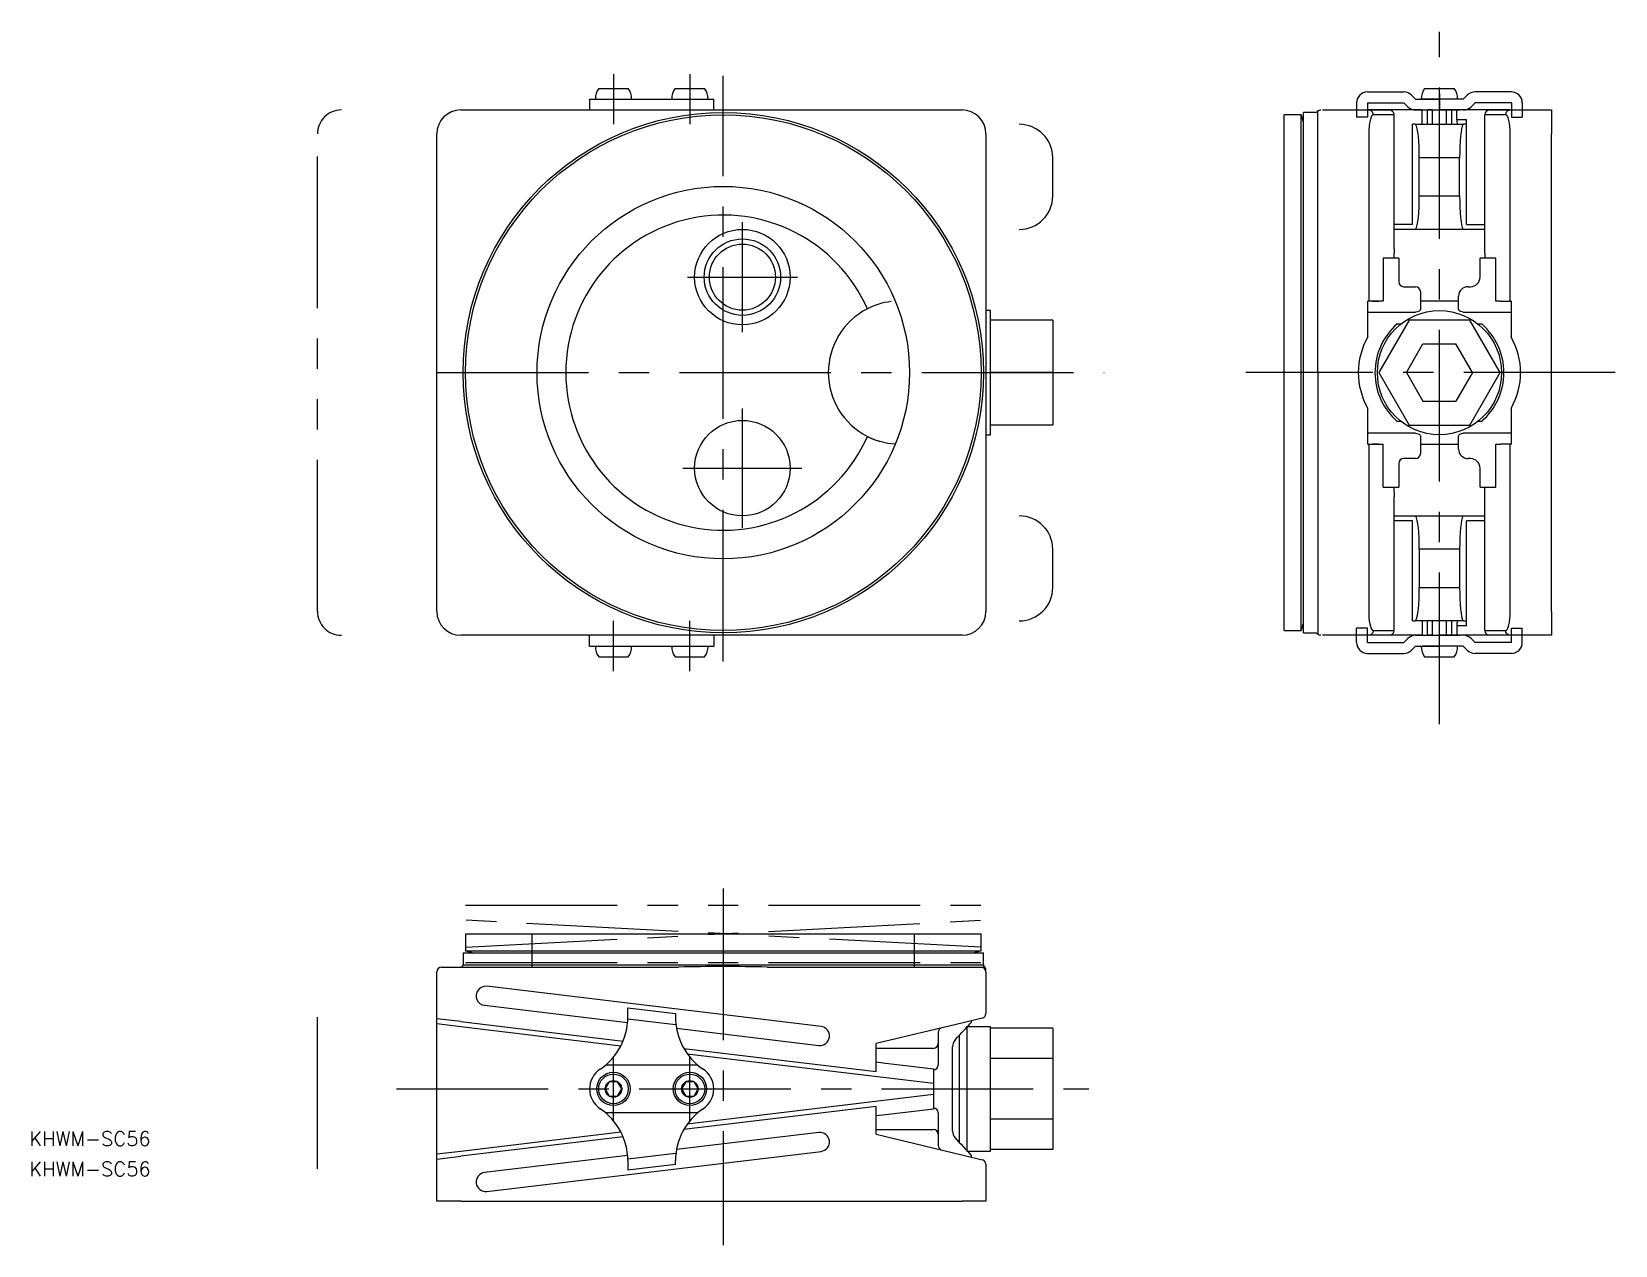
# Model space of a CAD drawing. Extents: x -145 to 187, y -183 to 71.
import ezdxf

# ---------------------------------------------------------------- set-up
doc = ezdxf.new("R2010")
doc.units = 0
for name, pattern in [('CENTER', [50.8, 31.75, -6.35, 6.35, -6.35]), ('DASHED', [19.05, 12.7, -6.35]), ('HIDDEN', [0.375, 0.25, -0.125]), ('PHANTOM', [63.5, 31.75, -6.35, 6.35, -6.35, 6.35, -6.35])]:
    doc.linetypes.add(name, pattern=pattern)
doc.layers.get('0').update_dxf_attribs({"linetype": 'CONTINUOUS'})
doc.layers.add('CENTER', color=1, linetype='CENTER')
doc.styles.get("Standard").update_dxf_attribs({"font": 'txt.shx', "height": 3, "bigfont": 'bigfont.shx'})

# ---------------------------------------------------------------- blocks, each defined once
blk = doc.blocks.new('*U22')
at = {"color": 7, "linetype": 'CONTINUOUS'}
blk.add_text('KHWM-SC56', height=3, dxfattribs=at).set_placement((-145.37, -161.93))
blk = doc.blocks.new('*U23')
at = {"color": 7, "linetype": 'CONTINUOUS'}
blk.add_text('KHWM-SC56', height=3, dxfattribs=at).set_placement((-145.37, -168.27))

msp = doc.modelspace()

# ---------------------------------------------------------------- linework, layer by layer
at = {"color": 7, "linetype": 'CONTINUOUS'}
for p, q in [((-28, 57.3), (-28, 55)), ((-28, 57.3), (-2, 57.3)), ((-26.1, 59.5), (-19.9, 59.5)), ((-10.1, 59.5), (-3.9, 59.5)), ((-2, 55), (-2, 57.3)), ((132.64, 56.5), (132.64, 55)), ((134.94, 58.8), (142.55, 58.8)), ((134.94, 56.5), (134.94, 55)), ((134.94, 56.5), (142.55, 56.5)), ((142.55, 56.5), (143.37, 55.67)), ((144.17, 58.13), (145, 57.3)), ((145, 57.3), (150, 57.3)), ((153.57, 57.3), (146.43, 57.3)), ((146.9, 59.5), (153.1, 59.5)), ((155, 57.3), (150, 57.3)), ((155.83, 58.13), (155, 57.3)), ((157.45, 56.5), (156.63, 55.67)), ((165.06, 58.8), (157.45, 58.8)), ((165.06, 56.5), (157.45, 56.5)), ((165.06, 56.5), (165.06, 55)), ((167.36, 56.5), (167.36, 55)), ((-55, 55), (50, 55)), ((117.5, -54), (117.5, 54)), ((121.07, 54), (117.5, 54)), ((121.07, -54), (121.07, 54)), ((121.5, -54.5), (121.5, 54.5)), ((124, 54.5), (121.5, 54.5)), ((124.37, 54.66), (124.45, 54.74)), ((124.37, 54.66), (124.37, 54.66)), ((124.45, 54.74), (124.54, 54.81)), ((124.5, 50), (124.5, 54.78)), ((124.54, 54.81), (124.63, 54.87)), ((124.63, 54.87), (124.73, 54.92)), ((124.73, 54.92), (124.84, 54.96)), ((124.84, 54.96), (124.94, 54.98)), ((124.94, 54.98), (125.06, 55)), ((125.06, 55), (125.13, 55)), ((125.5, 55), (135.17, 55)), ((135.17, 55), (139.47, 55)), ((139.47, 55), (135.17, 55)), ((135.36, 54.98), (135.17, 55)), ((135.54, 54.92), (135.36, 54.98)), ((135.61, 53.33), (135.46, 52.83)), ((135.71, 54.83), (135.54, 54.92)), ((135.77, 53.7), (135.61, 53.33)), ((135.86, 54.71), (135.71, 54.83)), ((135.95, 53.92), (135.77, 53.7)), ((135.98, 54.56), (135.86, 54.71)), ((136.14, 54), (135.95, 53.92)), ((136.07, 54.38), (135.98, 54.56)), ((136.12, 54.2), (136.07, 54.38)), ((136.14, 54), (136.12, 54.2)), ((140.5, 54), (136.14, 54)), ((140.5, 55), (136.2, 55)), ((146.35, 55), (139.47, 55)), ((146.35, 55), (139.47, 55)), ((145.35, 55), (140.5, 55)), ((140.5, 31), (140.5, 54)), ((145, 55), (150, 55)), ((145.8, 55), (145.35, 55)), ((145.8, 55), (154.2, 55)), ((146.35, 52), (146.35, 55)), ((146.35, 55), (147.5, 55)), ((147.5, 52), (147.5, 55)), ((148.49, 55), (147.5, 55)), ((148.49, 55), (148.49, 52)), ((148.49, 55), (151.51, 55)), ((155, 55), (150, 55)), ((151.51, 52), (151.51, 55)), ((152.5, 55), (151.51, 55)), ((152.5, 55), (152.5, 52)), ((152.5, 55), (153.65, 55)), ((160.53, 55), (153.65, 55)), ((153.65, 53), (153.65, 55)), ((160.53, 55), (153.65, 55)), ((154.65, 55), (154.2, 55)), ((159.5, 31), (159.5, 54)), ((163.86, 54), (159.5, 54)), ((160.53, 55), (164.83, 55)), ((164.83, 55), (160.53, 55)), ((163.88, 54.2), (163.86, 54)), ((164.05, 53.92), (163.86, 54)), ((163.93, 54.38), (163.88, 54.2)), ((164.02, 54.56), (163.93, 54.38)), ((164.14, 54.71), (164.02, 54.56)), ((164.23, 53.7), (164.05, 53.92)), ((164.29, 54.83), (164.14, 54.71)), ((164.39, 53.33), (164.23, 53.7)), ((164.46, 54.92), (164.29, 54.83)), ((164.54, 52.83), (164.39, 53.33)), ((164.64, 54.98), (164.46, 54.92)), ((164.83, 55), (164.64, 54.98)), ((164.83, 55), (173.5, 55)), ((173.5, 55), (173.5, 50)), ((-60, -50), (-60, 50)), ((55, 50), (55, 16.62)), ((124.5, 0), (124.5, 50)), ((135.2, 50.78), (135.18, 50)), ((135.18, 50), (135.18, 15)), ((135.26, 51.53), (135.2, 50.78)), ((135.34, 52.22), (135.26, 51.53)), ((135.46, 52.83), (135.34, 52.22)), ((144.34, 31), (144.34, 52)), ((144.58, 52), (144.34, 52)), ((144.94, 52), (144.58, 52)), ((144.94, 52), (155.06, 52)), ((145.08, 51.89), (144.94, 52)), ((145.22, 51.58), (145.08, 51.89)), ((145.36, 51.06), (145.22, 51.58)), ((145.47, 50.36), (145.36, 51.06)), ((145.58, 49.5), (145.47, 50.36)), ((153.65, 53), (155.66, 53)), ((154.53, 50.36), (154.42, 49.5)), ((154.64, 51.06), (154.53, 50.36)), ((154.78, 51.58), (154.64, 51.06)), ((154.92, 51.89), (154.78, 51.58)), ((155.06, 52), (154.92, 51.89)), ((155.42, 52), (155.06, 52)), ((155.66, 52), (155.42, 52)), ((155.66, 31), (155.66, 53)), ((164.66, 52.22), (164.54, 52.83)), ((164.74, 51.53), (164.66, 52.22)), ((164.8, 50.78), (164.74, 51.53)), ((164.82, 50), (164.8, 50.78)), ((164.82, 15), (164.82, 50)), ((173.5, -50), (173.5, 50)), ((145.66, 48.5), (145.58, 49.5)), ((145.72, 47.39), (145.66, 48.5)), ((145.76, 46.22), (145.72, 47.39)), ((154.28, 47.39), (154.24, 46.22)), ((154.34, 48.5), (154.28, 47.39)), ((154.42, 49.5), (154.34, 48.5)), ((145.77, 45), (145.76, 46.22)), ((154.23, 45), (145.77, 45)), ((145.77, 37), (145.77, 45)), ((154.24, 46.22), (154.23, 45)), ((154.23, 37), (154.23, 45)), ((145.76, 35.78), (145.77, 37)), ((145.77, 37), (154.23, 37)), ((154.23, 37), (154.24, 35.78)), ((145.58, 32.5), (145.66, 33.5)), ((145.66, 33.5), (145.72, 34.61)), ((145.72, 34.61), (145.76, 35.78)), ((154.24, 35.78), (154.28, 34.61)), ((154.28, 34.61), (154.34, 33.5)), ((154.34, 33.5), (154.42, 32.5)), ((144.34, 31), (140.5, 31)), ((140.5, 26), (140.5, 31)), ((144.94, 30), (140.5, 30)), ((144.94, 30), (145.08, 30.11)), ((155.06, 30), (144.94, 30)), ((145.08, 30.11), (145.22, 30.42)), ((145.22, 30.42), (145.36, 30.94)), ((145.36, 30.94), (145.47, 31.64)), ((145.47, 31.64), (145.58, 32.5)), ((154.42, 32.5), (154.53, 31.64)), ((154.53, 31.64), (154.64, 30.94)), ((154.64, 30.94), (154.78, 30.42)), ((154.78, 30.42), (154.92, 30.11)), ((154.92, 30.11), (155.06, 30)), ((159.5, 30), (155.06, 30)), ((155.66, 31), (159.5, 31)), ((159.5, 26), (159.5, 31)), ((138.18, 24), (138.18, 15)), ((140.5, 24), (138.18, 24)), ((140.5, 26), (140.5, 25)), ((140.5, 24), (140.5, 25)), ((141.5, 24), (140.5, 24)), ((141.5, 24), (141.5, 19)), ((158.5, 20), (158.5, 24)), ((159.5, 24), (158.5, 24)), ((159.5, 25), (159.5, 26)), ((159.5, 25), (159.5, 24)), ((161.82, 24), (159.5, 24)), ((161.82, 15), (161.82, 24)), ((55, 16.62), (55, 12.7)), ((55, 16.62), (55, 12.7)), ((142.5, 18), (145, 18)), ((146, 17), (146, 13.27)), ((156, 18), (156.5, 18)), ((135, 7.48), (135, 15)), ((137.21, 15), (135, 15)), ((136, 15), (137.21, 15)), ((138.18, 15), (137.21, 15)), ((154, 15), (146, 15)), ((154, 13.27), (154, 16)), ((162.79, 15), (161.82, 15)), ((162.79, 15), (164.82, 15)), ((165, 15), (164.82, 15)), ((165, 15), (165, 7.48)), ((56, 13), (55, 13)), ((56, 13), (55, 13)), ((55, 12.7), (55, -12.7)), ((55, 12.7), (55, -12.7)), ((56, -13), (56, 13)), ((56, -13), (56, 13)), ((56, -11), (56, 11)), ((69, 11), (56, 11)), ((69, 11), (69, 0)), ((135, 12.69), (145, 12.69)), ((143.65, 11), (137.3, 0)), ((141.15, 10.2), (141.94, 10.2)), ((156.35, 11), (143.65, 11)), ((145.07, 12.69), (145, 12.69)), ((145.4, 12.74), (145.07, 12.69)), ((145.72, 12.88), (145.4, 12.74)), ((145.93, 13.06), (145.72, 12.88)), ((146, 13.27), (145.93, 13.06)), ((154.06, 13.08), (154, 13.27)), ((154.23, 12.91), (154.06, 13.08)), ((154.44, 12.79), (154.23, 12.91)), ((154.71, 12.72), (154.44, 12.79)), ((155, 12.69), (154.71, 12.72)), ((155, 12.69), (165, 12.69)), ((162.7, 0), (156.35, 11)), ((158.06, 10.2), (158.85, 10.2)), ((143.07, 0), (146.54, 6)), ((146.54, 6), (153.46, 6)), ((156.93, 0), (153.46, 6)), ((69, 0), (56, 0)), ((69, 0), (69, -11)), ((124.5, 0), (124.5, -50)), ((143.07, 0), (146.54, -6)), ((156.93, 0), (153.46, -6)), ((137.3, 0), (143.65, -11)), ((156.35, -11), (162.7, 0)), ((173.5, 0), (172.87, 0)), ((173.5, 0), (173.5, 0)), ((146.54, -6), (153.46, -6)), ((135, -15), (135, -7.48)), ((165, -7.48), (165, -15)), ((55, -12.7), (55, -16.62)), ((55, -12.7), (55, -16.62)), ((55, -13), (56, -13)), ((55, -13), (56, -13)), ((69, -11), (56, -11)), ((145, -12.69), (135, -12.69)), ((141.94, -10.2), (141.15, -10.2)), ((143.65, -11), (156.35, -11)), ((145, -12.69), (145.29, -12.72)), ((145.29, -12.72), (145.56, -12.79)), ((145.56, -12.79), (145.77, -12.91)), ((145.77, -12.91), (145.94, -13.08)), ((145.94, -13.08), (146, -13.27)), ((146, -13.27), (146, -17)), ((154, -13.27), (154.07, -13.06)), ((154, -16), (154, -13.27)), ((154.07, -13.06), (154.28, -12.88)), ((154.28, -12.88), (154.6, -12.74)), ((154.6, -12.74), (154.93, -12.69)), ((154.93, -12.69), (155, -12.69)), ((165, -12.69), (155, -12.69)), ((158.85, -10.2), (158.06, -10.2)), ((32.01, -14.15), (34.47, -14.78)), ((34.47, -14.78), (36.04, -14.91)), ((135, -15), (138.18, -15)), ((135.18, -15), (135.18, -50)), ((137.21, -15), (136, -15)), ((138.18, -24), (138.18, -15)), ((146, -15), (154, -15)), ((161.82, -24), (161.82, -15)), ((161.82, -15), (162.79, -15)), ((164.82, -15), (162.79, -15)), ((164.82, -50), (164.82, -15)), ((164.82, -15), (165, -15)), ((55, -16.62), (55, -50)), ((141.5, -19), (141.5, -24)), ((145, -18), (142.5, -18)), ((156.5, -18), (156, -18)), ((158.5, -24), (158.5, -20)), ((138.18, -24), (140.5, -24)), ((140.5, -25), (140.5, -24)), ((140.5, -24), (141.5, -24)), ((140.5, -25), (140.5, -26)), ((140.5, -31), (140.5, -26)), ((158.5, -24), (159.5, -24)), ((159.5, -25), (159.5, -24)), ((159.5, -24), (161.82, -24)), ((159.5, -26), (159.5, -25)), ((159.5, -31), (159.5, -26)), ((140.5, -30), (144.94, -30)), ((140.5, -54), (140.5, -31)), ((144.34, -31), (140.5, -31)), ((144.34, -52), (144.34, -31)), ((144.94, -30), (155.06, -30)), ((145.08, -30.11), (144.94, -30)), ((145.22, -30.42), (145.08, -30.11)), ((145.36, -30.94), (145.22, -30.42)), ((145.47, -31.64), (145.36, -30.94)), ((145.58, -32.5), (145.47, -31.64)), ((145.66, -33.5), (145.58, -32.5)), ((154.42, -32.5), (154.34, -33.5)), ((154.53, -31.64), (154.42, -32.5)), ((154.64, -30.94), (154.53, -31.64)), ((154.78, -30.42), (154.64, -30.94)), ((154.92, -30.11), (154.78, -30.42)), ((155.06, -30), (154.92, -30.11)), ((155.06, -30), (159.5, -30)), ((155.66, -53), (155.66, -31)), ((159.5, -31), (155.66, -31)), ((159.5, -54), (159.5, -31)), ((145.72, -34.61), (145.66, -33.5)), ((145.76, -35.78), (145.72, -34.61)), ((145.77, -37), (145.76, -35.78)), ((154.24, -35.78), (154.23, -37)), ((154.28, -34.61), (154.24, -35.78)), ((154.34, -33.5), (154.28, -34.61)), ((145.77, -37), (145.77, -45)), ((154.23, -37), (145.77, -37)), ((154.23, -37), (154.23, -45)), ((145.72, -47.39), (145.76, -46.22)), ((145.76, -46.22), (145.77, -45)), ((145.77, -45), (154.23, -45)), ((154.23, -45), (154.24, -46.22)), ((154.24, -46.22), (154.28, -47.39)), ((145.47, -50.36), (145.58, -49.5)), ((145.58, -49.5), (145.66, -48.5)), ((145.66, -48.5), (145.72, -47.39)), ((154.28, -47.39), (154.34, -48.5)), ((154.34, -48.5), (154.42, -49.5)), ((154.42, -49.5), (154.53, -50.36)), ((124.5, -50), (124.5, -54.78)), ((135.18, -50), (135.2, -50.69)), ((135.2, -50.69), (135.24, -51.37)), ((135.24, -51.37), (135.31, -52)), ((135.31, -52), (135.41, -52.57)), ((135.41, -52.57), (135.53, -53.06)), ((135.53, -53.06), (135.66, -53.46)), ((144.34, -52), (144.58, -52)), ((144.58, -52), (144.94, -52)), ((144.94, -52), (145.08, -51.89)), ((155.06, -52), (144.94, -52)), ((145.08, -51.89), (145.22, -51.58)), ((145.22, -51.58), (145.36, -51.06)), ((145.36, -51.06), (145.47, -50.36)), ((146.35, -52), (146.35, -55)), ((147.5, -55), (147.5, -52)), ((148.49, -52), (148.49, -55)), ((151.51, -55), (151.51, -52)), ((152.5, -52), (152.5, -55)), ((153.65, -53), (153.65, -55)), ((155.66, -53), (153.65, -53)), ((154.53, -50.36), (154.64, -51.06)), ((154.64, -51.06), (154.78, -51.58)), ((154.78, -51.58), (154.92, -51.89)), ((154.92, -51.89), (155.06, -52)), ((155.06, -52), (155.42, -52)), ((155.42, -52), (155.66, -52)), ((164.39, -53.33), (164.54, -52.83)), ((164.54, -52.83), (164.66, -52.22)), ((164.66, -52.22), (164.74, -51.53)), ((164.74, -51.53), (164.8, -50.78)), ((164.8, -50.78), (164.82, -50)), ((173.5, -50), (173.5, -55)), ((0, -55), (-55, -55)), ((-28, -57.3), (-28, -55)), ((-2, -55), (-2, -57.3)), ((50, -55), (0, -55)), ((117.5, -54), (121.07, -54)), ((121.5, -54.5), (124, -54.5)), ((124.45, -54.74), (124.37, -54.66)), ((124.54, -54.81), (124.45, -54.74)), ((124.63, -54.87), (124.54, -54.81)), ((124.73, -54.92), (124.63, -54.87)), ((124.84, -54.96), (124.73, -54.92)), ((124.94, -54.98), (124.84, -54.96)), ((125.06, -55), (124.94, -54.98)), ((125.13, -55), (125.06, -55)), ((135.17, -55), (125.5, -55)), ((132.64, -56.5), (132.64, -55)), ((134.94, -56.5), (134.94, -55)), ((135.36, -54.98), (135.17, -55)), ((139.47, -55), (135.17, -55)), ((135.54, -54.92), (135.36, -54.98)), ((135.71, -54.83), (135.54, -54.92)), ((135.66, -53.46), (135.81, -53.76)), ((135.86, -54.71), (135.71, -54.83)), ((135.81, -53.76), (135.97, -53.94)), ((135.98, -54.56), (135.86, -54.71)), ((135.97, -53.94), (136.14, -54)), ((136.07, -54.38), (135.98, -54.56)), ((136.12, -54.2), (136.07, -54.38)), ((136.14, -54), (136.12, -54.2)), ((136.14, -54), (140.5, -54)), ((140.5, -55), (136.2, -55)), ((146.35, -55), (139.47, -55)), ((145.35, -55), (140.5, -55)), ((142.55, -56.5), (143.37, -55.67)), ((145, -55), (150, -55)), ((145.8, -55), (145.35, -55)), ((145.8, -55), (154.2, -55)), ((146.35, -55), (147.5, -55)), ((148.49, -55), (147.5, -55)), ((148.49, -55), (151.51, -55)), ((155, -55), (150, -55)), ((152.5, -55), (151.51, -55)), ((152.5, -55), (153.65, -55)), ((160.53, -55), (153.65, -55)), ((154.65, -55), (154.2, -55)), ((157.45, -56.5), (156.63, -55.67)), ((159.5, -54), (163.86, -54)), ((164.83, -55), (160.53, -55)), ((163.86, -54), (164.05, -53.92)), ((163.88, -54.2), (163.86, -54)), ((163.93, -54.38), (163.88, -54.2)), ((164.02, -54.56), (163.93, -54.38)), ((164.14, -54.71), (164.02, -54.56)), ((164.05, -53.92), (164.23, -53.7)), ((164.29, -54.83), (164.14, -54.71)), ((164.23, -53.7), (164.39, -53.33)), ((164.46, -54.92), (164.29, -54.83)), ((164.64, -54.98), (164.46, -54.92)), ((164.83, -55), (164.64, -54.98)), ((173.5, -55), (164.83, -55)), ((165.06, -56.5), (165.06, -55)), ((167.36, -56.5), (167.36, -55)), ((-28, -57.3), (-2, -57.3)), ((-26.1, -59.5), (-19.9, -59.5)), ((-10.1, -59.5), (-3.9, -59.5)), ((134.94, -56.5), (142.55, -56.5)), ((134.94, -58.8), (142.55, -58.8)), ((144.17, -58.13), (145, -57.3)), ((145, -57.3), (150, -57.3)), ((153.57, -57.3), (146.43, -57.3)), ((146.9, -59.5), (153.1, -59.5)), ((155, -57.3), (150, -57.3)), ((155.83, -58.13), (155, -57.3)), ((165.06, -56.5), (157.45, -56.5)), ((165.06, -58.8), (157.45, -58.8)), ((-54, -117.5), (-54, -121.07)), ((-54, -117.5), (54, -117.5)), ((-40, -124.46), (-40, -117.5)), ((40, -117.5), (40, -124.46)), ((54, -121.07), (54, -117.5)), ((-54.5, -121.5), (0, -121.5)), ((-54.5, -121.5), (-54.5, -124)), ((-54, -121.07), (54, -121.07)), ((0, -121.5), (54.5, -121.5)), ((54.5, -124), (54.5, -121.5)), ((-60, -133.3), (-60, -125.5)), ((-59, -124.5), (-55, -124.5)), ((-55, -124.5), (-10.44, -124.5)), ((-54.5, -124), (54.5, -124)), ((-10.44, -124.5), (-9.39, -124.49)), ((9.21, -124.49), (10.44, -124.5)), ((10.44, -124.5), (50, -124.5)), ((50, -124.5), (54, -124.5)), ((55, -125.5), (55, -134.21)), ((20.48, -136.91), (-49.52, -128.51)), ((-60, -132.29), (-60, -130.78)), ((-50, -132.49), (-20.04, -136.08)), ((-60, -166.7), (-60, -133.3)), ((-55, -135.91), (-60, -135.31)), ((-55, -135.91), (-20.98, -139.99)), ((-20, -135.03), (-20, -132.99)), ((-20, -132.99), (-10, -134.19)), ((-10, -134.19), (-10, -135.03)), ((54.23, -135.18), (50.23, -136.14)), ((52, -136.01), (52, -135.72)), ((55, -133), (55, -134)), ((55, -134), (55, -134.21)), ((-60, -136.33), (-55, -136.93)), ((-55, -136.93), (-21.43, -140.96)), ((-9.8, -137.31), (20, -140.88)), ((50.23, -136.14), (32, -140.5)), ((45, -138.18), (45, -140.5)), ((48.5, -139.84), (49.01, -139.26)), ((49.01, -139.26), (49.5, -138.72)), ((49.5, -138.72), (49.96, -138.21)), ((49.5, -150), (49.5, -138.64)), ((49.96, -138.21), (50.4, -137.73)), ((50.4, -137.73), (50.77, -137.32)), ((50.77, -137.32), (51.11, -136.96)), ((51, -137), (51, -163)), ((56, -137), (51, -137)), ((51.11, -136.96), (51.41, -136.64)), ((51.41, -136.64), (51.65, -136.38)), ((51.65, -136.38), (51.83, -136.19)), ((51.83, -136.19), (51.94, -136.06)), ((51.94, -136.06), (52, -136)), ((52, -136), (51.99, -136.01)), ((56, -161.26), (56, -137)), ((69, -137.3), (56, -137.3)), ((69, -137.3), (69, -143.65)), ((-8.27, -141.52), (32, -146.35)), ((-7.56, -142.62), (44, -148.8)), ((32, -146.35), (32, -140.5)), ((44, -141.5), (32, -141.5)), ((45, -140.5), (45, -142.5)), ((45, -142.5), (45, -145)), ((48, -141.94), (48, -141.15)), ((48, -150), (48, -141.94)), ((-5.35, -145), (-24.65, -145)), ((32, -144.34), (34, -144.58)), ((34, -144.58), (37, -144.94)), ((37, -144.94), (44, -145.77)), ((44, -145.77), (44, -154.23)), ((69, -143.65), (56, -143.65)), ((69, -143.65), (69, -156.35)), ((-23.87, -148.5), (-24.73, -150)), ((-22.13, -148.5), (-23.87, -148.5)), ((-21.27, -150), (-22.13, -148.5)), ((-7.87, -148.5), (-8.73, -150)), ((-6.13, -148.5), (-7.87, -148.5)), ((-5.27, -150), (-6.13, -148.5)), ((-24.73, -150), (-23.87, -151.5)), ((-23.87, -151.5), (-22.13, -151.5)), ((-22.13, -151.5), (-21.27, -150)), ((-8.73, -150), (-7.87, -151.5)), ((-7.87, -151.5), (-6.13, -151.5)), ((44, -151.2), (-7.56, -157.38)), ((-6.13, -151.5), (-5.27, -150)), ((48, -158.06), (48, -150)), ((49.5, -161.36), (49.5, -150)), ((-5.35, -155), (-24.65, -155)), ((32, -153.65), (-8.27, -158.48)), ((32, -159.5), (32, -153.65)), ((34, -155.42), (32, -155.66)), ((37, -155.06), (34, -155.42)), ((44, -154.23), (37, -155.06)), ((45, -155), (45, -156)), ((-21.43, -159.04), (-55, -163.07)), ((20, -159.12), (-9.8, -162.69)), ((32, -158.5), (44, -158.5)), ((45, -156), (45, -156.5)), ((45, -156.5), (45, -159.5)), ((48, -158.85), (48, -158.06)), ((69, -156.35), (56, -156.35)), ((69, -156.35), (69, -162.7)), ((-20.98, -160.01), (-55, -164.09)), ((32, -159.5), (50.23, -163.86)), ((45, -159.5), (45, -161.82)), ((56, -163), (56, -161.26)), ((56, -163), (56, -161.26)), ((-55, -163.07), (-60, -163.67)), ((-60, -164.69), (-55, -164.09)), ((-20.04, -163.92), (-50, -167.51)), ((-49.52, -171.49), (20.48, -163.09)), ((-20, -164.97), (-20, -167.01)), ((-10, -165.81), (-20, -167.01)), ((-10, -165.81), (-10, -164.97)), ((50.23, -163.86), (54.23, -164.82)), ((51, -163), (56, -163)), ((52, -164.28), (52, -163.99)), ((55, -165.79), (55, -166)), ((55, -165.79), (55, -173.5)), ((69, -162.7), (56, -162.7)), ((-60, -173.5), (-60, -166.7)), ((-60, -169.22), (-60, -167.71)), ((55, -166), (55, -167)), ((-55, -173.5), (-60, -173.5)), ((-55, -173.5), (50, -173.5)), ((55, -173.5), (50, -173.5))]:
    msp.add_line(p, q, dxfattribs=at)
at = {"color": 3, "linetype": 'DASHED'}
for p, q in [((132.64, 55), (132.64, 53.5)), ((134.94, 53.5), (132.64, 53.5)), ((134.94, 55), (134.94, 53.5)), ((165.06, 55), (165.06, 53.5)), ((165.06, 53.5), (167.36, 53.5)), ((167.36, 55), (167.36, 53.5)), ((55, 0), (55, 0)), ((132.64, -55), (132.64, -53.5)), ((134.94, -53.5), (132.64, -53.5)), ((134.94, -55), (134.94, -53.5)), ((165.06, -55), (165.06, -53.5)), ((165.06, -53.5), (167.36, -53.5)), ((167.36, -55), (167.36, -53.5)), ((-20, -135.31), (-10, -136.51)), ((-10, -163.49), (-20, -164.69))]:
    msp.add_line(p, q, dxfattribs=at)
at = {"color": 3, "linetype": 'PHANTOM'}
for p, q in [((-85, -50), (-85, 50)), ((69, 37), (69, 45)), ((69, -45), (69, -37)), ((-54, -111.5), (54, -111.5)), ((-53.93, -120.33), (53.93, -114.67)), ((53.93, -120.33), (-53.93, -114.67)), ((-54, -123.5), (54, -123.5)), ((-85, -166.7), (-85, -133.3))]:
    msp.add_line(p, q, dxfattribs=at)
at = {"color": 7, "linetype": 'HIDDEN'}
msp.add_line((69, 0), (56, 0), dxfattribs=at)
at = {"color": 7, "linetype": 'CONTINUOUS'}
for centre, radius in [((0, 0), 54.5), ((0, 0), 54.5), ((0, 0), 54), ((0, 0), 54), ((0, 0), 39), ((4, 20), 10), ((4, 20), 6.92), ((150, 0), 13), ((4, -20), 10), ((-23, -150), 3.5), ((-23, -150), 3.1), ((-23, -150), 1.73), ((-7, -150), 3.5), ((-7, -150), 3.1), ((-7, -150), 1.73)]:
    msp.add_circle(centre, radius, dxfattribs=at)
at = {"color": 3, "linetype": 'CONTINUOUS'}
msp.add_circle((4, 20), 8, dxfattribs=at)
at = {"color": 7, "linetype": 'CONTINUOUS'}
for centre, radius, start, end in [((-23, 57.3), 3.8, 144.6235, 180), ((-23, 57.3), 3.8, 0, 35.3765), ((-7, 57.3), 3.8, 144.6235, 180), ((-7, 57.3), 3.8, 0, 35.3765), ((134.94, 56.5), 2.3, 90, 180), ((142.55, 56.5), 2.3, 45, 90), ((150, 57.3), 3.8, 144.6235, 180), ((150, 57.3), 3.8, 0, 35.3765), ((157.45, 56.5), 2.3, 90, 135), ((165.06, 56.5), 2.3, 0, 90), ((-55, 50), 5, 90, 180), ((50, 50), 5, 0, 90), ((-71.5, 0), 200, 15.2036, 15.6643), ((124, 55), 0.5, 270, 317.6903), ((139.49, 53.99), 1.01, 0.8075, 90.7854), ((145, 57.3), 2.3, 225, 270), ((155, 57.3), 2.3, 270, 315), ((160.52, 53.98), 1.02, 89.3126, 179.0945), ((155.82, 52.75), 2.19, 173.5341, 200.1459), ((0, 0), 33, 23.8773, 336.1227), ((156.5, 20), 2, 270, 0), ((142.5, 19), 1, 180, 270), ((145, 17), 1, 0, 90), ((156, 16), 2, 90, 180), ((37, 0), 15, 117.062, 242.938), ((37, 0), 15, 97.0797, 117.062), ((150, 0), 13.5, 130.9388, 229.0612), ((150, 0), 13.5, 310.9388, 49.0612), ((148, 0), 15, 150.0736, 209.9264), ((152, 0), 15, 330.0736, 29.9264), ((37, 0), 15, 242.938, 250.5835), ((37, 0), 15, 244.1874, 253.8233), ((156, -16), 2, 180, 270), ((142.5, -19), 1, 90, 180), ((145, -17), 1, 270, 0), ((156.5, -20), 2, 0, 90), ((-55, -50), 5, 180, 270), ((50, -50), 5, 270, 0), ((-71.5, 0), 200, 344.3357, 344.7964), ((155.57, -52.72), 1.94, 158.1212, 188.1988), ((124, -55), 0.5, 42.1738, 90), ((139.49, -53.99), 1.01, 269.2146, 359.1925), ((145, -57.3), 2.3, 90, 135), ((155, -57.3), 2.3, 45, 90), ((160.51, -53.99), 1.01, 180.8075, 270.7854), ((-23, -57.3), 3.8, 180, 215.3765), ((-23, -57.3), 3.8, 324.6235, 0), ((-7, -57.3), 3.8, 180, 215.3765), ((-7, -57.3), 3.8, 324.6235, 0), ((134.94, -56.5), 2.3, 180, 270), ((142.55, -56.5), 2.3, 270, 315), ((150, -57.3), 3.8, 180, 215.3765), ((150, -57.3), 3.8, 324.6235, 0), ((157.45, -56.5), 2.3, 225, 270), ((165.06, -56.5), 2.3, 270, 0), ((0, 71.5), 200, 254.3357, 254.7964), ((0, 71.5), 200, 285.2036, 285.6643), ((-59, -125.5), 1, 90, 180), ((-55, -124), 0.5, 270, 0), ((0.02, -492.64), 368.27, 88.5709, 91.464), ((54, -125.5), 1, 0, 90), ((54.05, -122.91), 1.59, 270.2648, 292.5538), ((55, -124), 0.5, 180, 227.6903), ((54, -125.12), 1, 0, 48.3842), ((-49.76, -130.5), 2, 83.16, 263.16), ((-33, -135.03), 13, 303.749, 0), ((3, -135.03), 13, 180, 236.251), ((54, -134.21), 1, 283.4486, 0), ((20.24, -138.9), 2, 263.16, 83.16), ((46, -138.18), 1, 103.4486, 180), ((44, -140.5), 1, 270, 0), ((50.23, -141.25), 2.23, 140.8079, 177.5643), ((-23, -150), 5, 123.749, 236.251), ((-7, -150), 5, 303.749, 56.251), ((44, -145), 1, 270, 0), ((-33, -164.97), 13, 0, 56.251), ((3, -164.97), 13, 123.749, 180), ((44, -155), 1, 0, 90), ((20.24, -161.1), 2, 276.84, 96.84), ((44, -159.5), 1, 0, 90), ((50.25, -158.74), 2.25, 182.5913, 219.0365), ((46, -161.82), 1, 180, 256.5514), ((204.82, -21.15), 209.18, 221.6454, 223.0655), ((54, -165.79), 1, 0, 76.5514), ((-49.76, -169.5), 2, 96.84, 276.84)]:
    msp.add_arc(centre, radius, start, end, dxfattribs=at)
at = {"color": 3, "linetype": 'PHANTOM'}
for centre, radius, start, end in [((-80, 50), 5, 90, 180), ((62, 45), 7, 0, 90), ((62, 37), 7, 270, 0), ((62, -37), 7, 0, 90), ((62, -45), 7, 270, 0), ((-80, -50), 5, 180, 270)]:
    msp.add_arc(centre, radius, start, end, dxfattribs=at)
at = {"color": 3, "linetype": 'DASHED'}
msp.add_arc((37, 0), 15, 242.938, 244.1874, dxfattribs=at)
at = {"layer": 'CENTER', "color": 1, "linetype": 'CENTER'}
for p, q in [((150, -73.61), (150, 71.4)), ((-23, 62.5), (-23, 52)), ((-7, 62.5), (-7, 52)), ((0, -60.46), (0, 62.16)), ((150, 58.4), (150, 55)), ((150, 58.4), (150, 55)), ((4, 8.47), (4, 31.53)), ((-7.53, 20), (15.53, 20)), ((186.84, 0), (109.46, 0)), ((4, -32.47), (4, -7.53)), ((-8.47, -20), (16.47, -20)), ((-23, -62.5), (-23, -52)), ((-7, -62.5), (-7, -52)), ((150, -58.4), (150, -55)), ((150, -58.4), (150, -55)), ((0, -108.02), (0, -182.75)), ((-23, -156.76), (-23, -143.24)), ((-7, -156.76), (-7, -143.24)), ((-7, -156.76), (-7, -143.24))]:
    msp.add_line(p, q, dxfattribs=at)
at = {"layer": 'CENTER'}
for p, q in [((-60, 0), (79.76, 0)), ((-68.43, -150), (76.58, -150))]:
    msp.add_line(p, q, dxfattribs=at)

# ---------------------------------------------------------------- block references
at = {"color": 7, "linetype": 'CONTINUOUS'}
for name in ['*U22', '*U23']:
    msp.add_blockref(name, (0, 0), dxfattribs=at)

doc.saveas('drawing.dxf')
